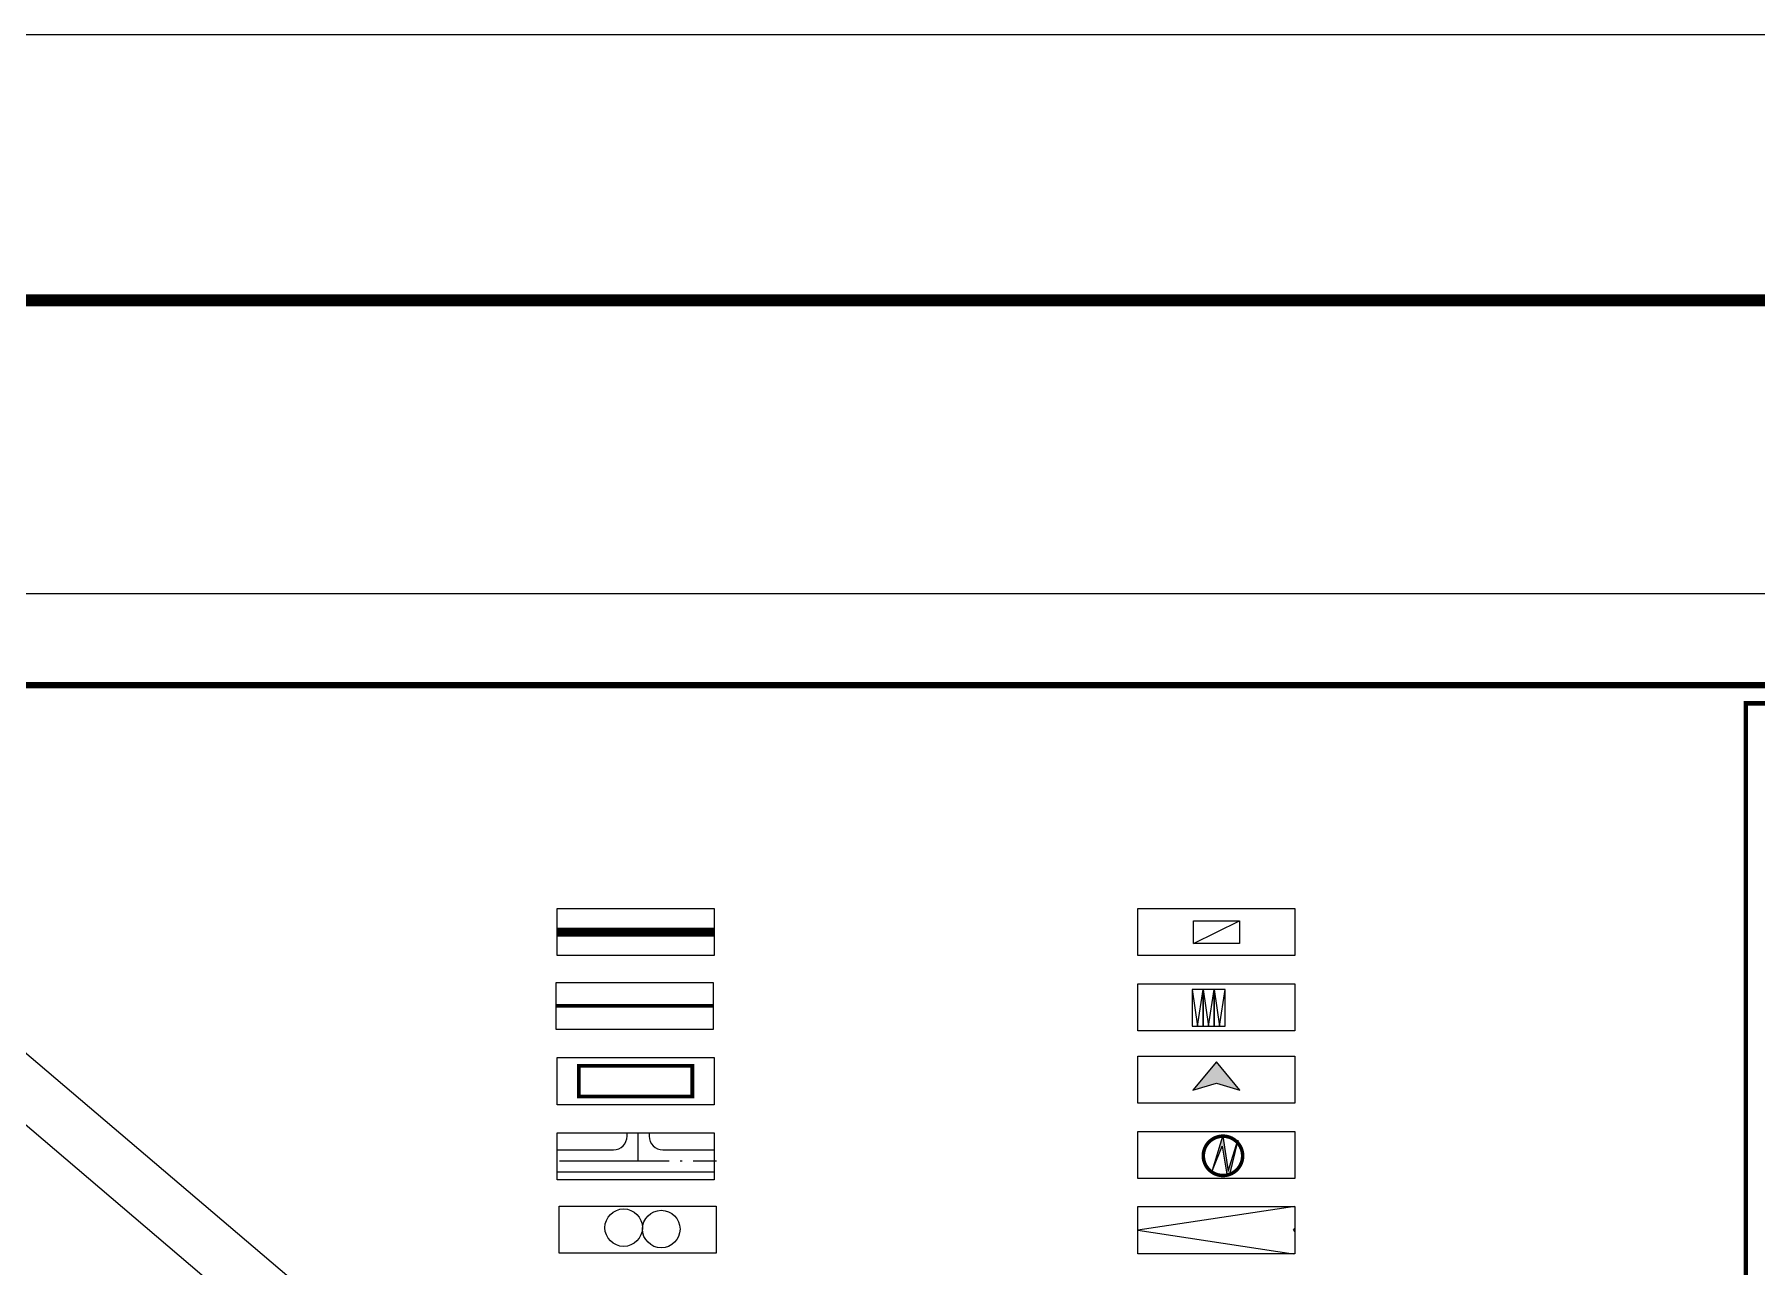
# Model space of a CAD drawing. Extents: x 36524853 to 36525459, y 2743936 to 2747542.
# Drawn here: x 36525055.6 to 36525149.7, y 2745244.5 to 2745311.8 of the extents above; entities that cross this region are included whole.
import ezdxf

# ---------------------------------------------------------------- set-up
doc = ezdxf.new("R2010")
doc.units = 0
doc.header["$LTSCALE"] = 1000
doc.header["$MEASUREMENT"] = 0
for name, pattern in [('DASH', [0.35, 0.25, -0.1]), ('DASHDOT', [25.4, 12.7, -6.35, 0, -6.35]), ('DOTE', [2.42, 2, -0.2, 0.02, -0.2])]:
    doc.linetypes.add(name, pattern=pattern)
for name, color, linetype in [('0-用地红线', 1, 'DOTE'), ('0-规划地下室', 2, 'Continuous'), ('0-规划建筑', 34, 'Continuous'), ('0-规划绿地植物', 107, 'Continuous'), ('0-规划车位', 8, 'Continuous'), ('0-规划道路', 4, 'Continuous'), ('0-规划道路中线', 211, 'DASHDOT'), ('_0', 7, 'Continuous'), ('A0-11 图框-粗线', 16, 'Continuous'), ('A0-12 图框-中粗线', 41, 'Continuous'), ('A0-13 图框-细线', 7, 'Continuous'), ('PUB_DIM', 3, 'Continuous'), ('立面', 255, 'Continuous'), ('道路', 251, 'Continuous'), ('道路绿化-d', 3, 'Continuous'), ('非机动车', 149, 'Continuous')]:
    doc.layers.add(name, color=color, linetype=linetype)
doc.layers.add('yichutu', color=7, linetype='Continuous', true_color=0xffffff, plot=False)

# ---------------------------------------------------------------- blocks, each defined once
blk = doc.blocks.new('A$C693438E4')
at = {"layer": '非机动车', "color": 8}
for p, q in [((-300, 2000), (0, 0)), ((0, 0), (300, 2000))]:
    blk.add_line(p, q, dxfattribs=at)
at = {"layer": '非机动车', "color": 8, "extrusion": (8.2721e-18, -0.000574638, 1), "elevation": 0}
blk.add_lwpolyline([(300, 0), (300, 2000), (-300, 2000), (-300, 0)], close=True, dxfattribs=at)
blk = doc.blocks.new('bdz')
blk.add_hatch(color=256).paths.add_polyline_path([(428193.13, 2805428.12), (428193.25, 2805428.14), (428193.85, 2805430.58), (428193.2, 2805428.46), (428192.83, 2805430.85), (428192.11, 2805428.53), (428192.79, 2805430.16)])
for p, q in [((428192.11, 2805428.53), (428192.79, 2805430.16)), ((428192.79, 2805430.16), (428193.13, 2805428.12)), ((428193.85, 2805430.58), (428193.25, 2805428.14)), ((428193.25, 2805428.14), (428193.13, 2805428.12))]:
    blk.add_line(p, q)
blk.add_lwpolyline([(428192.11, 2805428.53), (428192.83, 2805430.85), (428193.2, 2805428.46), (428193.85, 2805430.58)])
at = {"layer": 'PUB_DIM', "color": 2, "const_width": 0.24}
blk.add_lwpolyline([(428194.18, 2805429.51, 1), (428191.49, 2805429.51, 1)], format="xyb", close=True, dxfattribs=at)
blk = doc.blocks.new('fdsafadf')
at = {"layer": '_0'}
h = blk.add_hatch(color=1, dxfattribs=at)
h.dxf.hatch_style = 1
h.paths.add_polyline_path([(0, -0.236), (-0.263, 0.655), (0.813, -0.236), (-0.263, -1.128)])
at = {"layer": '_0', "color": 1}
blk.add_lwpolyline([(0, -0.236), (-0.263, 0.655), (0.813, -0.236), (-0.263, -1.128)], close=True, dxfattribs=at)
blk = doc.blocks.new('车位')
at = {"layer": '道路绿化-d', "color": 8}
blk.add_line((-2.64, -1.22), (2.36, 1.28), dxfattribs=at)
blk.add_lwpolyline([(-2.64, 1.28), (2.36, 1.28), (2.36, -1.22), (-2.64, -1.22), (-2.64, 1.28)], close=True, dxfattribs=at)
blk = doc.blocks.new('s01')
at = {"layer": '0-规划绿地植物'}
blk.add_circle((0, 0), 2.05, dxfattribs=at)
blk = doc.blocks.new('A$C6202001D')
at = {"layer": 'A0-11 图框-粗线', "const_width": 70}
blk.add_lwpolyline([(58400, 41000), (2500, 41000), (2500, 1000), (58400, 1000)], close=True, dxfattribs=at)
at = {"layer": 'A0-12 图框-中粗线', "const_width": 50, "flags": 128}
blk.add_lwpolyline([(58200, 40800), (58200, 30800), (51200, 30800), (51200, 40800)], close=True, dxfattribs=at)
at = {"layer": 'A0-13 图框-细线'}
blk.add_lwpolyline([(59400, 42000), (0, 42000), (0, 0), (59400, 0)], close=True, dxfattribs=at)
blk = doc.blocks.new('33')
at = {"layer": 'Defpoints'}
blk.add_lwpolyline([(36502158.808, 2731665.999), (36502400.933, 2731665.999), (36502400.933, 2731494.799), (36502158.808, 2731494.799)], close=True, dxfattribs=at)
at = {"layer": '立面', "color": 7, "const_width": 0.407}
blk.add_lwpolyline([(36502158.808, 2731656.815), (36502400.933, 2731656.821)], dxfattribs=at)
blk = doc.blocks.new('yct-420-297-420-297-1-3000.0')
at = {"layer": 'yichutu', "color": 7, "linetype": 'Continuous', "true_color": 0xffffff}
blk.add_lwpolyline([(0, 0), (0, 297), (420, 297), (420, 0)], close=True, dxfattribs=at)
blk = doc.blocks.new('分析图底图')
at = {"layer": '0-规划道路', "color": 251}
for p, q in [((3.075, 15.767), (53.926, -27.514)), ((7.704, 15.767), (55.869, -25.228))]:
    blk.add_line(p, q, dxfattribs=at)

msp = doc.modelspace()

# ---------------------------------------------------------------- linework, layer by layer
for points in [[(36525084.174, 2745264.038), (36525092.76, 2745264.038), (36525092.76, 2745261.464), (36525084.174, 2745261.464)], [(36525115.925, 2745264.038), (36525124.511, 2745264.038), (36525124.511, 2745261.464), (36525115.925, 2745261.464)], [(36525084.123, 2745260.001), (36525092.709, 2745260.001), (36525092.709, 2745257.427), (36525084.123, 2745257.427)], [(36525115.925, 2745259.924), (36525124.511, 2745259.924), (36525124.511, 2745257.35), (36525115.925, 2745257.35)], [(36525084.174, 2745255.887), (36525092.76, 2745255.887), (36525092.76, 2745253.313), (36525084.174, 2745253.313)], [(36525115.925, 2745255.965), (36525124.511, 2745255.965), (36525124.511, 2745253.391), (36525115.925, 2745253.391)], [(36525084.174, 2745251.779), (36525092.76, 2745251.779), (36525092.76, 2745249.205), (36525084.174, 2745249.205)], [(36525115.925, 2745251.851), (36525124.511, 2745251.851), (36525124.511, 2745249.277), (36525115.925, 2745249.277)], [(36525084.276, 2745247.77), (36525092.862, 2745247.77), (36525092.862, 2745245.196), (36525084.276, 2745245.196)], [(36525115.925, 2745247.742), (36525124.511, 2745247.742), (36525124.511, 2745245.168), (36525115.925, 2745245.168)]]:
    msp.add_lwpolyline(points, close=True)
at = {"layer": '0-用地红线', "ltscale": 0.003, "const_width": 0.5, "flags": 128}
msp.add_lwpolyline([(36525084.174, 2745262.751), (36525092.76, 2745262.751)], dxfattribs=at)
at = {"layer": '0-规划地下室', "linetype": 'DASH', "ltscale": 0.003, "const_width": 0.2}
msp.add_lwpolyline([(36525084.123, 2745258.714), (36525092.709, 2745258.714)], dxfattribs=at)
at = {"layer": '0-规划建筑', "linetype": 'Continuous', "const_width": 0.216, "flags": 128}
msp.add_lwpolyline([(36525085.356, 2745255.441), (36525091.564, 2745255.441), (36525091.564, 2745253.763), (36525085.356, 2745253.763)], close=True, dxfattribs=at)
at = {"layer": '0-规划道路', "color": 4}
for p, q in [((36525124.511, 2745247.742), (36525115.925, 2745246.455)), ((36525115.925, 2745246.455), (36525124.405, 2745245.168))]:
    msp.add_line(p, q, dxfattribs=at)
for points in [[(36525084.174, 2745250.852), (36525087.253, 2745250.852, 0.414214), (36525087.992, 2745251.591), (36525087.992, 2745251.779)], [(36525089.204, 2745251.779), (36525089.204, 2745251.591, 0.414214), (36525089.943, 2745250.852), (36525092.76, 2745250.852)]]:
    msp.add_lwpolyline(points, format="xyb", dxfattribs=at)
msp.add_lwpolyline([(36525084.174, 2745249.641), (36525092.76, 2745249.641)], dxfattribs=at)
at = {"layer": '0-规划道路中线', "linetype": 'DOTE', "ltscale": 0.003}
msp.add_line((36525088.598, 2745250.246), (36525088.598, 2745251.779), dxfattribs=at)
msp.add_lwpolyline([(36525084.304, 2745250.246), (36525092.891, 2745250.246)], dxfattribs=at)
at = {"layer": '道路', "color": 8}
for q in [(36525124.511, 2745246.547), (36525124.511, 2745246.364)]:
    msp.add_line((36525124.437, 2745246.455), q, dxfattribs=at)

# ---------------------------------------------------------------- block references
at = {"xscale": 0.005, "yscale": 0.005, "zscale": 0.005}
msp.add_blockref('A$C6202001D', (36524893.161, 2745071.255), dxfattribs=at)
msp.add_blockref('分析图底图', (36525023.788, 2745260.488))
at = {"linetype": 'Continuous', "xscale": 0.7999999999999999, "yscale": 0.7999999999999999, "zscale": 0.7999999999999999}
msp.add_blockref('bdz', (36182566.307, 500906.911), dxfattribs=at)
at = {"layer": '0-规划绿地植物', "xscale": 0.5, "yscale": 0.5, "zscale": 0.5, "rotation": 351.2594842512447}
for p in [(36525087.81, 2745246.591), (36525089.864, 2745246.515)]:
    msp.add_blockref('s01', p, dxfattribs=at)
at = {"layer": '0-规划车位', "xscale": 0.5, "yscale": 0.5, "zscale": 0.5}
msp.add_blockref('车位', (36525120.29, 2745262.735), dxfattribs=at)
at = {"layer": '_0', "xscale": 1.583838383838384, "yscale": 1.583838383838384, "zscale": 1.583838383838384}
msp.add_blockref('33', (-21288666.509, -1581205.629), dxfattribs=at)
at = {"layer": 'yichutu', "linetype": 'Continuous', "xscale": 0.9129735061014543, "yscale": 0.9129735061014543, "zscale": 0.9129735061014543}
msp.add_blockref('yct-420-297-420-297-1-3000.0', (36524853.705, 2745040.678), dxfattribs=at)
at = {"layer": '道路', "xscale": -1.44, "yscale": 1.44, "zscale": 1.44, "rotation": 270.000016013919}
msp.add_blockref('fdsafadf', (36525120.558, 2745254.492), dxfattribs=at)
at = {"layer": '非机动车', "extrusion": (-0.000298903, 0.000574638, 1), "xscale": 0.0009999999999999996, "yscale": 0.0009999999999999996, "zscale": 0.0009999999999999996}
for p in [(36525117.555, 2745263.433, -9339.957), (36525118.155, 2745263.433, -9339.957), (36525118.755, 2745263.433, -9339.957)]:
    msp.add_blockref('A$C693438E4', p, dxfattribs=at)

doc.saveas('drawing.dxf')
